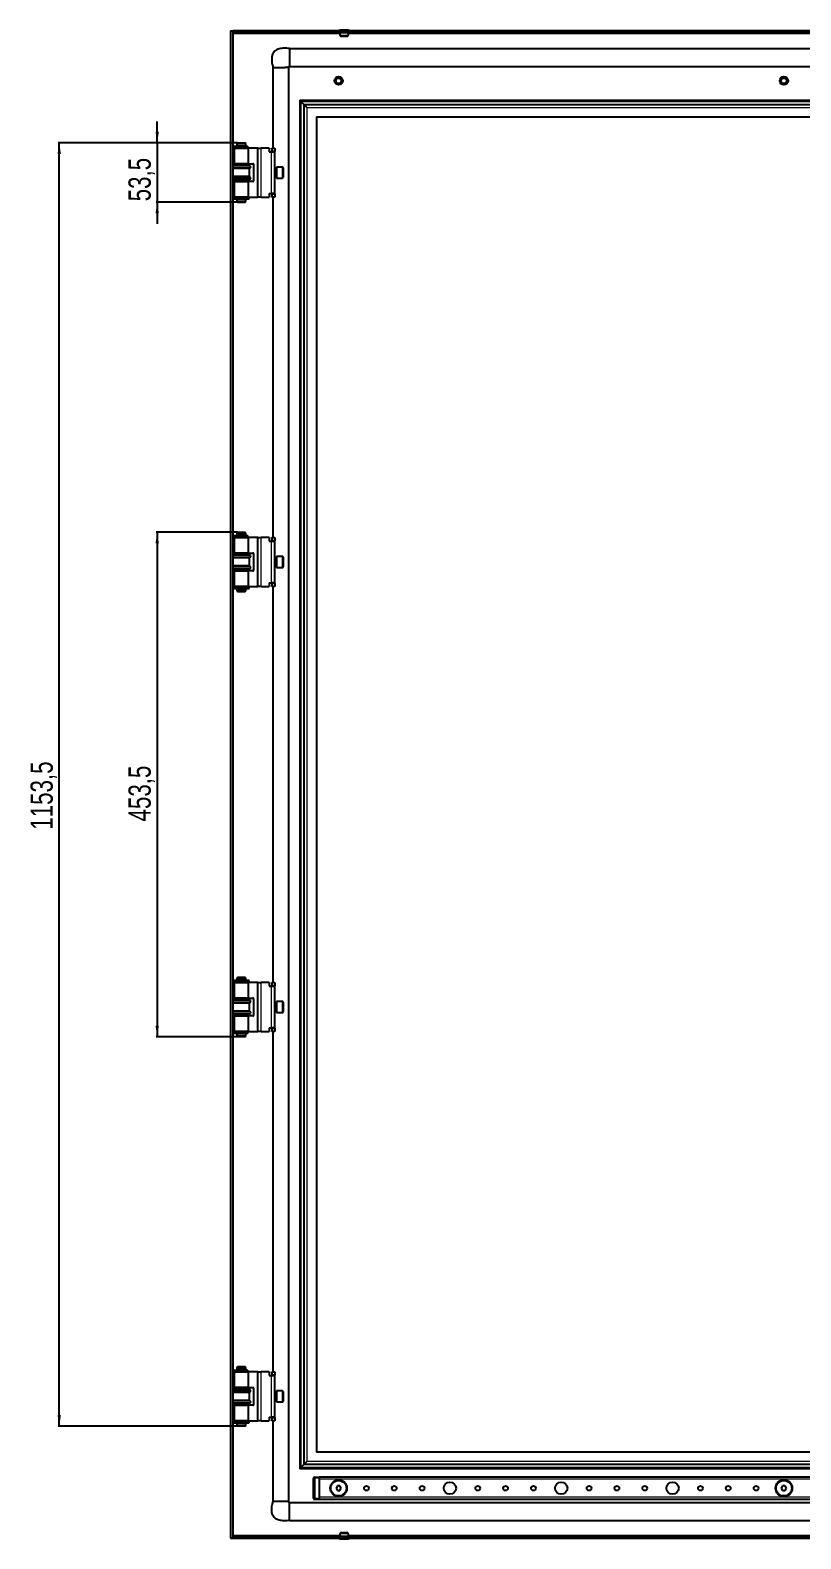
# Model space of a CAD drawing. Header units: millimetres. Extents: x -945 to 2005, y -832 to 978.
# Drawn here: x 637 to 1329, y -554 to 802 of the extents above; entities that cross this region are included whole.
import ezdxf

# ---------------------------------------------------------------- set-up
doc = ezdxf.new("R2010")
doc.units = ezdxf.units.MM
doc.layers.add('FORMAT', color=7, linetype='Continuous')
doc.styles.add('SLDTEXTSTYLE0', font='TXT', dxfattribs={"width": 0.75})
doc.dimstyles.new('SLDDIMSTYLE0', dxfattribs={"dimtxt": 20, "dimasz": 10, "dimexe": 0, "dimexo": 0.0625, "dimgap": 5, "dimtad": 2, "dimdec": 1, "dimrnd": 1e-09, "dimzin": 12, "dimdsep": 46, "dimtxsty": 'SLDTEXTSTYLE0', "dimsah": 1, "dimcen": 0.09, "dimadec": 0, "dimazin": 3, "dimtfac": 1, "dimtofl": 0, "dimtmove": 0, "dimatfit": 3, "dimfxl": 0, "dimfrac": 2, "dimtolj": 1, "dimtzin": 12, "dimarcsym": 0})
doc.dimstyles.new('SLDDIMSTYLE1', dxfattribs={"dimtxt": 20, "dimasz": 10, "dimexe": 0, "dimexo": 0.0625, "dimgap": 5, "dimtad": 2, "dimdec": 1, "dimrnd": 1e-09, "dimzin": 12, "dimdsep": 46, "dimtxsty": 'SLDTEXTSTYLE0', "dimsah": 1, "dimcen": 0.09, "dimadec": 0, "dimazin": 3, "dimtfac": 1, "dimtmove": 0, "dimatfit": 0, "dimfxl": 0, "dimfrac": 2, "dimtolj": 1, "dimtzin": 12, "dimarcsym": 0})

# ---------------------------------------------------------------- blocks, each defined once
blk = doc.blocks.new('_D_6')
at = {"layer": 'FORMAT'}
for p, q in [((823, 700.8), (661.9, 700.8)), ((662.9, -452.7), (662.9, 700.8)), ((823, -452.7), (661.9, -452.7))]:
    blk.add_line(p, q, dxfattribs=at)
for points in [[(662.9, 700.8), (661.4, 690.8), (664.4, 690.8)], [(662.9, -452.7), (664.4, -442.7), (661.4, -442.7)]]:
    blk.add_solid(points, dxfattribs=at)
at = {"layer": 'FORMAT', "insert": (637.1, 83.4), "char_height": 20, "attachment_point": 1, "rotation": 90, "style": 'SLDTEXTSTYLE0'}
blk.add_mtext('1153,5', dxfattribs=at)
blk = doc.blocks.new('_D_7')
at = {"layer": 'FORMAT'}
for p, q in [((750.9, 700.8), (750.9, 720)), ((823, 700.8), (749.9, 700.8)), ((750.9, 700.8), (750.9, 647.3)), ((823, 647.3), (749.9, 647.3)), ((750.9, 647.3), (750.9, 628.1))]:
    blk.add_line(p, q, dxfattribs=at)
for points in [[(750.9, 700.8), (752.4, 710.8), (749.4, 710.8)], [(750.9, 647.3), (749.4, 637.3), (752.4, 637.3)]]:
    blk.add_solid(points, dxfattribs=at)
at = {"layer": 'FORMAT', "insert": (725.1, 648.2), "char_height": 20, "attachment_point": 1, "rotation": 90, "style": 'SLDTEXTSTYLE0'}
blk.add_mtext('53,5', dxfattribs=at)
blk = doc.blocks.new('_D_10')
at = {"layer": 'FORMAT'}
for p, q in [((823, 350.8), (749.9, 350.8)), ((750.9, 350.8), (750.9, -102.7)), ((823, -102.7), (749.9, -102.7))]:
    blk.add_line(p, q, dxfattribs=at)
for points in [[(750.9, 350.8), (749.4, 340.8), (752.4, 340.8)], [(750.9, -102.7), (752.4, -92.7), (749.4, -92.7)]]:
    blk.add_solid(points, dxfattribs=at)
at = {"layer": 'FORMAT', "insert": (725.1, 90.8), "char_height": 20, "attachment_point": 1, "rotation": 90, "style": 'SLDTEXTSTYLE0'}
blk.add_mtext('453,5', dxfattribs=at)

msp = doc.modelspace()

# ---------------------------------------------------------------- linework, layer by layer
at = {"color": 7, "linetype": 'Continuous', "lineweight": 25}
for p, q in [((816.9, 801.53), (816.9, -553.47)), ((816.9, 801.53), (818.9, 801.53)), ((818.9, 801.53), (818.9, -553.47)), ((819.2, 799.53), (819.2, 801.53)), ((1808.6, 801.53), (819.2, 801.53)), ((1808.6, 799.53), (819.2, 799.53)), ((819.5, 798.93), (819.29, 799.53)), ((918.9, 796.92), (915.31, 796.92)), ((915.79, 796.53), (922, 796.53)), ((922.48, 796.92), (918.9, 796.92)), ((869.9, 785.53), (869.9, 769.7)), ((869.9, 785.53), (1757.9, 785.53)), ((854.9, 768.53), (855.87, 768.53)), ((854.9, 768.53), (854.9, 696.03)), ((855.87, 768.53), (858.33, 768.53)), ((858.33, 768.53), (861.9, 768.53)), ((861.9, 768.53), (865.46, 768.53)), ((868.9, 768.53), (868.9, -520.47)), ((869.9, 769.53), (1757.9, 769.53)), ((878.9, 739.03), (879.9, 738.03)), ((878.9, 739.03), (1748.9, 739.03)), ((878.9, 739.03), (878.9, -490.97)), ((880, 737.93), (882.3, 735.62)), ((882.3, 735.62), (883, 734.93)), ((883, 734.93), (885.3, 732.62)), ((893.9, 724.03), (1733.9, 724.03)), ((893.9, 724.03), (893.9, -475.97)), ((819.25, 697.73), (819.25, 696.83)), ((819.25, 697.73), (832.13, 697.73)), ((819.25, 696.83), (832.13, 696.83)), ((819.95, 696.03), (819.95, 682.03)), ((819.95, 696.03), (832.85, 696.03)), ((822.97, 700.78), (822.4, 699.78)), ((822.4, 699.78), (822.4, 697.78)), ((830.4, 699.78), (822.4, 699.78)), ((827.15, 697.78), (822.4, 697.78)), ((822.4, 696.78), (822.4, 696.03)), ((827.15, 696.78), (822.4, 696.78)), ((822.9, 697.78), (822.9, 697.73)), ((822.9, 696.83), (822.9, 696.78)), ((822.97, 700.78), (829.82, 700.78)), ((830.4, 697.78), (827.15, 697.78)), ((830.4, 696.78), (827.15, 696.78)), ((830.4, 699.78), (829.82, 700.78)), ((829.9, 697.73), (829.9, 697.78)), ((829.9, 696.78), (829.9, 696.83)), ((830.4, 697.78), (830.4, 699.78)), ((830.4, 696.03), (830.4, 696.78)), ((832.13, 697.73), (832.22, 697.73)), ((832.13, 696.83), (832.22, 696.83)), ((832.22, 696.83), (832.22, 697.73)), ((832.22, 697.73), (832.43, 697.73)), ((832.22, 696.83), (832.43, 696.83)), ((832.43, 696.83), (832.43, 697.73)), ((832.85, 682.03), (832.85, 696.03)), ((840.95, 696.03), (832.85, 696.03)), ((841.45, 696.03), (840.95, 696.03)), ((841.45, 696.03), (844.45, 696.03)), ((841.45, 652.03), (841.45, 696.03)), ((851.45, 696.03), (844.45, 696.03)), ((851.45, 696.03), (851.45, 692.73)), ((851.45, 692.73), (853.45, 692.73)), ((853.45, 692.73), (856.45, 692.73)), ((853.95, 696.03), (856.45, 696.03)), ((853.95, 695.53), (853.95, 696.03)), ((853.95, 695.53), (853.95, 693.53)), ((853.95, 693.03), (853.95, 693.53)), ((856.45, 693.03), (853.95, 693.03)), ((853.95, 693.03), (853.95, 692.73)), ((856.45, 696.03), (856.45, 695.53)), ((856.45, 695.53), (856.45, 693.53)), ((856.45, 693.53), (856.45, 693.03)), ((856.45, 692.73), (856.45, 693.03)), ((856.45, 655.33), (856.45, 692.73)), ((818.9, 681.03), (833.9, 681.03)), ((833.9, 680.43), (818.9, 680.43)), ((832.85, 682.03), (819.95, 682.03)), ((822.4, 682.03), (822.4, 681.03)), ((830.4, 681.03), (830.4, 682.03)), ((832.85, 682.03), (836.95, 682.03)), ((833.9, 680.43), (833.9, 681.03)), ((834.6, 679.75), (833.9, 680.43)), ((833.9, 677.63), (834.6, 678.32)), ((837.45, 681.53), (837.45, 666.53)), ((863.35, 679.03), (857.95, 679.03)), ((857.95, 679.03), (857.95, 669.03)), ((863.95, 678.43), (863.95, 669.63)), ((833.9, 677.63), (818.9, 677.63)), ((833.9, 670.43), (818.9, 670.43)), ((833.9, 667.63), (818.9, 667.63)), ((818.9, 667.03), (833.9, 667.03)), ((819.95, 666.03), (819.95, 652.03)), ((819.95, 666.03), (832.85, 666.03)), ((822.4, 667.03), (822.4, 666.03)), ((830.4, 666.03), (830.4, 667.03)), ((832.85, 652.03), (832.85, 666.03)), ((836.95, 666.03), (832.85, 666.03)), ((833.9, 670.43), (833.9, 677.63)), ((834.6, 669.75), (833.9, 670.43)), ((833.9, 667.63), (834.6, 668.32)), ((833.9, 667.03), (833.9, 667.63)), ((857.7, 677.03), (856.45, 677.03)), ((856.45, 671.03), (857.7, 671.03)), ((857.95, 669.03), (863.35, 669.03)), ((819.25, 651.23), (819.25, 650.33)), ((819.25, 651.23), (833.55, 651.23)), ((832.85, 652.03), (819.95, 652.03)), ((822.4, 652.03), (822.4, 651.28)), ((827.15, 651.28), (822.4, 651.28)), ((822.9, 651.28), (822.9, 651.23)), ((830.4, 651.28), (827.15, 651.28)), ((829.9, 651.23), (829.9, 651.28)), ((830.4, 651.28), (830.4, 652.03)), ((832.85, 652.03), (840.95, 652.03)), ((833.55, 650.33), (833.55, 651.23)), ((840.95, 652.03), (841.45, 652.03)), ((844.45, 652.03), (841.45, 652.03)), ((844.45, 652.03), (851.45, 652.03)), ((851.45, 655.33), (853.45, 655.33)), ((851.45, 655.33), (851.45, 652.03)), ((856.45, 655.33), (853.45, 655.33)), ((853.95, 655.33), (853.95, 655.03)), ((853.95, 655.03), (856.45, 655.03)), ((853.95, 654.53), (853.95, 655.03)), ((853.95, 654.53), (853.95, 652.53)), ((853.95, 652.03), (853.95, 652.53)), ((856.45, 652.03), (853.95, 652.03)), ((854.9, 652.03), (854.9, 346.03)), ((856.45, 655.03), (856.45, 655.33)), ((856.45, 655.03), (856.45, 654.53)), ((856.45, 654.53), (856.45, 652.53)), ((856.45, 652.53), (856.45, 652.03)), ((819.25, 650.33), (833.55, 650.33)), ((822.4, 650.28), (822.4, 648.28)), ((827.15, 650.28), (822.4, 650.28)), ((822.4, 648.28), (822.97, 647.28)), ((822.4, 648.28), (827.15, 648.28)), ((822.9, 650.33), (822.9, 650.28)), ((827.04, 647.28), (822.97, 647.28)), ((829.82, 647.28), (827.04, 647.28)), ((830.4, 650.28), (827.15, 650.28)), ((827.15, 648.28), (830.4, 648.28)), ((829.82, 647.28), (830.4, 648.28)), ((829.9, 650.28), (829.9, 650.33)), ((830.4, 648.28), (830.4, 650.28)), ((819.25, 347.73), (819.25, 346.83)), ((819.25, 347.73), (832.13, 347.73)), ((819.25, 346.83), (832.13, 346.83)), ((819.95, 346.03), (819.95, 332.03)), ((819.95, 346.03), (832.85, 346.03)), ((822.97, 350.78), (822.4, 349.78)), ((822.4, 349.78), (822.4, 347.78)), ((830.4, 349.78), (822.4, 349.78)), ((827.15, 347.78), (822.4, 347.78)), ((822.4, 346.78), (822.4, 346.03)), ((827.15, 346.78), (822.4, 346.78)), ((822.9, 347.78), (822.9, 347.73)), ((822.9, 346.83), (822.9, 346.78)), ((822.97, 350.78), (829.82, 350.78)), ((830.4, 347.78), (827.15, 347.78)), ((830.4, 346.78), (827.15, 346.78)), ((830.4, 349.78), (829.82, 350.78)), ((829.9, 347.73), (829.9, 347.78)), ((829.9, 346.78), (829.9, 346.83)), ((830.4, 347.78), (830.4, 349.78)), ((830.4, 346.03), (830.4, 346.78)), ((832.13, 347.73), (832.22, 347.73)), ((832.13, 346.83), (832.22, 346.83)), ((832.22, 346.83), (832.22, 347.73)), ((832.22, 347.73), (832.43, 347.73)), ((832.22, 346.83), (832.43, 346.83)), ((832.43, 346.83), (832.43, 347.73)), ((832.85, 332.03), (832.85, 346.03)), ((840.95, 346.03), (832.85, 346.03)), ((841.45, 346.03), (840.95, 346.03)), ((841.45, 346.03), (844.45, 346.03)), ((841.45, 302.03), (841.45, 346.03)), ((851.45, 346.03), (844.45, 346.03)), ((851.45, 346.03), (851.45, 342.73)), ((851.45, 342.73), (853.45, 342.73)), ((853.45, 342.73), (856.45, 342.73)), ((853.95, 346.03), (856.45, 346.03)), ((853.95, 345.53), (853.95, 346.03)), ((853.95, 345.53), (853.95, 343.53)), ((853.95, 343.03), (853.95, 343.53)), ((856.45, 343.03), (853.95, 343.03)), ((853.95, 343.03), (853.95, 342.73)), ((856.45, 346.03), (856.45, 345.53)), ((856.45, 345.53), (856.45, 343.53)), ((856.45, 343.53), (856.45, 343.03)), ((856.45, 342.73), (856.45, 343.03)), ((856.45, 305.33), (856.45, 342.73)), ((818.9, 331.03), (833.9, 331.03)), ((833.9, 330.43), (818.9, 330.43)), ((833.9, 327.63), (818.9, 327.63)), ((832.85, 332.03), (819.95, 332.03)), ((822.4, 332.03), (822.4, 331.03)), ((830.4, 331.03), (830.4, 332.03)), ((832.85, 332.03), (836.95, 332.03)), ((833.9, 330.43), (833.9, 331.03)), ((834.6, 329.75), (833.9, 330.43)), ((833.9, 327.63), (834.6, 328.32)), ((833.9, 320.43), (833.9, 327.63)), ((837.45, 331.53), (837.45, 316.53)), ((857.7, 327.03), (856.45, 327.03)), ((863.35, 329.03), (857.95, 329.03)), ((857.95, 329.03), (857.95, 319.03)), ((863.95, 328.43), (863.95, 319.63)), ((833.9, 320.43), (818.9, 320.43)), ((833.9, 317.63), (818.9, 317.63)), ((818.9, 317.03), (833.9, 317.03)), ((819.95, 316.03), (819.95, 302.03)), ((819.95, 316.03), (832.85, 316.03)), ((822.4, 317.03), (822.4, 316.03)), ((830.4, 316.03), (830.4, 317.03)), ((832.85, 302.03), (832.85, 316.03)), ((836.95, 316.03), (832.85, 316.03)), ((834.6, 319.75), (833.9, 320.43)), ((833.9, 317.63), (834.6, 318.32)), ((833.9, 317.03), (833.9, 317.63)), ((856.45, 321.03), (857.7, 321.03)), ((857.95, 319.03), (863.35, 319.03)), ((819.25, 301.23), (819.25, 300.33)), ((819.25, 301.23), (833.55, 301.23)), ((819.25, 300.33), (833.55, 300.33)), ((832.85, 302.03), (819.95, 302.03)), ((822.4, 302.03), (822.4, 301.28)), ((827.15, 301.28), (822.4, 301.28)), ((822.4, 300.28), (822.4, 298.28)), ((827.15, 300.28), (822.4, 300.28)), ((822.9, 301.28), (822.9, 301.23)), ((822.9, 300.33), (822.9, 300.28)), ((830.4, 301.28), (827.15, 301.28)), ((830.4, 300.28), (827.15, 300.28)), ((829.9, 301.23), (829.9, 301.28)), ((829.9, 300.28), (829.9, 300.33)), ((830.4, 301.28), (830.4, 302.03)), ((830.4, 298.28), (830.4, 300.28)), ((832.85, 302.03), (840.95, 302.03)), ((833.55, 300.33), (833.55, 301.23)), ((840.95, 302.03), (841.45, 302.03)), ((844.45, 302.03), (841.45, 302.03)), ((844.45, 302.03), (851.45, 302.03)), ((851.45, 305.33), (853.45, 305.33)), ((851.45, 305.33), (851.45, 302.03)), ((856.45, 305.33), (853.45, 305.33)), ((853.95, 305.33), (853.95, 305.03)), ((853.95, 305.03), (856.45, 305.03)), ((853.95, 304.53), (853.95, 305.03)), ((853.95, 304.53), (853.95, 302.53)), ((853.95, 302.03), (853.95, 302.53)), ((856.45, 302.03), (853.95, 302.03)), ((854.9, 302.03), (854.9, -53.97)), ((856.45, 305.03), (856.45, 305.33)), ((856.45, 305.03), (856.45, 304.53)), ((856.45, 304.53), (856.45, 302.53)), ((856.45, 302.53), (856.45, 302.03)), ((822.4, 298.28), (822.97, 297.28)), ((822.4, 298.28), (827.15, 298.28)), ((827.04, 297.28), (822.97, 297.28)), ((829.82, 297.28), (827.04, 297.28)), ((827.15, 298.28), (830.4, 298.28)), ((829.82, 297.28), (830.4, 298.28)), ((819.25, -52.27), (819.25, -53.17)), ((833.55, -52.27), (819.25, -52.27)), ((833.55, -53.17), (819.25, -53.17)), ((819.95, -53.97), (819.95, -67.97)), ((819.95, -53.97), (832.85, -53.97)), ((822.97, -49.22), (822.4, -50.22)), ((822.4, -50.22), (822.4, -52.22)), ((830.4, -50.22), (822.4, -50.22)), ((822.4, -52.22), (830.4, -52.22)), ((822.4, -53.22), (822.4, -53.97)), ((822.4, -53.22), (830.4, -53.22)), ((822.9, -52.22), (822.9, -52.27)), ((822.9, -53.17), (822.9, -53.22)), ((822.97, -49.22), (829.82, -49.22)), ((830.4, -50.22), (829.82, -49.22)), ((829.9, -52.27), (829.9, -52.22)), ((829.9, -53.22), (829.9, -53.17)), ((830.4, -52.22), (830.4, -50.22)), ((830.4, -53.97), (830.4, -53.22)), ((832.85, -67.97), (832.85, -53.97)), ((840.95, -53.97), (832.85, -53.97)), ((833.55, -53.17), (833.55, -52.27)), ((841.45, -53.97), (840.95, -53.97)), ((841.45, -53.97), (844.45, -53.97)), ((841.45, -97.97), (841.45, -53.97)), ((851.45, -53.97), (844.45, -53.97)), ((851.45, -53.97), (851.45, -57.27)), ((853.95, -53.97), (856.45, -53.97)), ((853.95, -54.47), (853.95, -53.97)), ((856.45, -53.97), (856.45, -54.47)), ((851.45, -57.27), (853.45, -57.27)), ((853.45, -57.27), (856.45, -57.27)), ((853.95, -54.47), (853.95, -56.47)), ((853.95, -56.97), (853.95, -56.47)), ((856.45, -56.97), (853.95, -56.97)), ((853.95, -56.97), (853.95, -57.27)), ((856.45, -54.47), (856.45, -56.47)), ((856.45, -56.47), (856.45, -56.97)), ((856.45, -57.27), (856.45, -56.97)), ((856.45, -94.67), (856.45, -57.27)), ((818.9, -68.97), (833.9, -68.97)), ((833.9, -69.57), (818.9, -69.57)), ((833.9, -72.37), (818.9, -72.37)), ((833.9, -79.57), (818.9, -79.57)), ((832.85, -67.97), (819.95, -67.97)), ((822.4, -67.97), (822.4, -68.97)), ((830.4, -68.97), (830.4, -67.97)), ((832.85, -67.97), (836.95, -67.97)), ((833.9, -69.57), (833.9, -68.97)), ((834.6, -70.25), (833.9, -69.57)), ((833.9, -72.37), (834.6, -71.68)), ((833.9, -79.57), (833.9, -72.37)), ((834.6, -80.25), (833.9, -79.57)), ((837.45, -68.47), (837.45, -83.47)), ((857.7, -72.97), (856.45, -72.97)), ((856.45, -78.97), (857.7, -78.97)), ((863.35, -70.97), (857.95, -70.97)), ((857.95, -70.97), (857.95, -80.29)), ((857.95, -80.29), (857.95, -80.97)), ((857.95, -80.97), (863.35, -80.97)), ((863.95, -71.57), (863.95, -79.77)), ((863.95, -79.77), (863.95, -80.37)), ((833.9, -82.37), (818.9, -82.37)), ((818.9, -82.97), (833.9, -82.97)), ((819.95, -83.97), (819.95, -97.97)), ((819.95, -83.97), (832.85, -83.97)), ((822.4, -82.97), (822.4, -83.97)), ((830.4, -83.97), (830.4, -82.97)), ((832.85, -97.97), (832.85, -83.97)), ((836.95, -83.97), (832.85, -83.97)), ((833.9, -82.37), (834.6, -81.68)), ((833.9, -82.97), (833.9, -82.37)), ((851.45, -94.67), (853.45, -94.67)), ((851.45, -94.67), (851.45, -97.97)), ((856.45, -94.67), (853.45, -94.67)), ((853.95, -94.67), (853.95, -94.97)), ((856.45, -94.97), (856.45, -94.67)), ((819.25, -98.77), (819.25, -99.67)), ((832.13, -98.77), (819.25, -98.77)), ((832.13, -99.67), (819.25, -99.67)), ((832.85, -97.97), (819.95, -97.97)), ((822.4, -97.97), (822.4, -98.72)), ((822.4, -98.72), (830.4, -98.72)), ((822.4, -99.72), (822.4, -101.72)), ((822.4, -99.72), (830.4, -99.72)), ((822.4, -101.72), (822.97, -102.72)), ((822.4, -101.72), (827.15, -101.72)), ((822.9, -98.72), (822.9, -98.77)), ((822.9, -99.67), (822.9, -99.72)), ((827.04, -102.72), (822.97, -102.72)), ((829.82, -102.72), (827.04, -102.72)), ((827.15, -101.72), (830.4, -101.72)), ((829.82, -102.72), (830.4, -101.72)), ((829.9, -98.77), (829.9, -98.72)), ((829.9, -99.72), (829.9, -99.67)), ((830.4, -98.72), (830.4, -97.97)), ((830.4, -101.72), (830.4, -99.72)), ((832.22, -98.77), (832.13, -98.77)), ((832.22, -99.67), (832.13, -99.67)), ((832.22, -99.67), (832.22, -98.77)), ((832.43, -98.77), (832.22, -98.77)), ((832.43, -99.67), (832.22, -99.67)), ((832.43, -99.67), (832.43, -98.77)), ((832.85, -97.97), (840.95, -97.97)), ((840.95, -97.97), (841.45, -97.97)), ((844.45, -97.97), (841.45, -97.97)), ((844.45, -97.97), (851.45, -97.97)), ((853.95, -94.97), (856.45, -94.97)), ((853.95, -95.47), (853.95, -94.97)), ((853.95, -95.47), (853.95, -97.47)), ((853.95, -97.97), (853.95, -97.47)), ((856.45, -97.97), (853.95, -97.97)), ((854.9, -97.97), (854.9, -403.97)), ((856.45, -94.97), (856.45, -95.47)), ((856.45, -95.47), (856.45, -97.47)), ((856.45, -97.47), (856.45, -97.97)), ((819.25, -402.27), (819.25, -403.17)), ((819.25, -402.27), (832.13, -402.27)), ((819.25, -403.17), (832.13, -403.17)), ((819.95, -403.97), (819.95, -417.97)), ((819.95, -403.97), (832.85, -403.97)), ((822.97, -399.22), (822.4, -400.22)), ((822.4, -400.22), (822.4, -402.22)), ((830.4, -400.22), (822.4, -400.22)), ((827.15, -402.22), (822.4, -402.22)), ((822.4, -403.22), (822.4, -403.97)), ((827.15, -403.22), (822.4, -403.22)), ((822.9, -402.22), (822.9, -402.27)), ((822.9, -403.17), (822.9, -403.22)), ((822.97, -399.22), (829.82, -399.22)), ((830.4, -402.22), (827.15, -402.22)), ((830.4, -403.22), (827.15, -403.22)), ((830.4, -400.22), (829.82, -399.22)), ((829.9, -402.27), (829.9, -402.22)), ((829.9, -403.22), (829.9, -403.17)), ((830.4, -402.22), (830.4, -400.22)), ((830.4, -403.97), (830.4, -403.22)), ((832.13, -402.27), (832.22, -402.27)), ((832.13, -403.17), (832.22, -403.17)), ((832.22, -403.17), (832.22, -402.27)), ((832.22, -402.27), (832.43, -402.27)), ((832.22, -403.17), (832.43, -403.17)), ((832.43, -403.17), (832.43, -402.27)), ((832.85, -417.97), (832.85, -403.97)), ((840.95, -403.97), (832.85, -403.97)), ((841.45, -403.97), (840.95, -403.97)), ((841.45, -403.97), (844.45, -403.97)), ((841.45, -447.97), (841.45, -403.97)), ((851.45, -403.97), (844.45, -403.97)), ((851.45, -403.97), (851.45, -407.27)), ((853.95, -403.97), (856.45, -403.97)), ((853.95, -404.47), (853.95, -403.97)), ((853.95, -404.47), (853.95, -406.47)), ((853.95, -406.97), (853.95, -406.47)), ((856.45, -403.97), (856.45, -404.47)), ((856.45, -404.47), (856.45, -406.47)), ((856.45, -406.47), (856.45, -406.97)), ((818.9, -418.97), (833.9, -418.97)), ((833.9, -419.57), (818.9, -419.57)), ((832.85, -417.97), (819.95, -417.97)), ((822.4, -417.97), (822.4, -418.97)), ((830.4, -418.97), (830.4, -417.97)), ((832.85, -417.97), (836.95, -417.97)), ((833.9, -419.57), (833.9, -418.97)), ((834.6, -420.25), (833.9, -419.57)), ((837.45, -418.47), (837.45, -433.47)), ((851.45, -407.27), (853.45, -407.27)), ((853.45, -407.27), (856.45, -407.27)), ((856.45, -406.97), (853.95, -406.97)), ((853.95, -406.97), (853.95, -407.27)), ((856.45, -407.27), (856.45, -406.97)), ((856.45, -444.67), (856.45, -407.27)), ((833.9, -422.37), (818.9, -422.37)), ((833.9, -429.57), (818.9, -429.57)), ((833.9, -432.37), (818.9, -432.37)), ((818.9, -432.97), (833.9, -432.97)), ((822.4, -432.97), (822.4, -433.97)), ((830.4, -433.97), (830.4, -432.97)), ((833.9, -422.37), (834.6, -421.68)), ((833.9, -429.57), (833.9, -422.37)), ((834.6, -430.25), (833.9, -429.57)), ((833.9, -432.37), (834.6, -431.68)), ((833.9, -432.97), (833.9, -432.37)), ((857.7, -422.97), (856.45, -422.97)), ((856.45, -428.97), (857.7, -428.97)), ((863.35, -420.97), (857.95, -420.97)), ((857.95, -420.97), (857.95, -430.97)), ((857.95, -430.97), (863.35, -430.97)), ((863.95, -421.57), (863.95, -430.37)), ((819.95, -433.97), (819.95, -447.97)), ((819.95, -433.97), (832.85, -433.97)), ((832.85, -447.97), (832.85, -433.97)), ((836.95, -433.97), (832.85, -433.97)), ((851.45, -444.67), (853.45, -444.67)), ((851.45, -444.67), (851.45, -447.97)), ((856.45, -444.67), (853.45, -444.67)), ((853.95, -444.67), (853.95, -444.97)), ((853.95, -444.97), (856.45, -444.97)), ((853.95, -445.47), (853.95, -444.97)), ((853.95, -445.47), (853.95, -447.47)), ((853.95, -447.97), (853.95, -447.47)), ((856.45, -444.97), (856.45, -444.67)), ((856.45, -444.97), (856.45, -445.47)), ((856.45, -445.47), (856.45, -447.47)), ((856.45, -447.47), (856.45, -447.97)), ((819.25, -448.77), (819.25, -449.67)), ((819.25, -448.77), (833.55, -448.77)), ((819.25, -449.67), (833.55, -449.67)), ((832.85, -447.97), (819.95, -447.97)), ((822.4, -447.97), (822.4, -448.72)), ((827.15, -448.72), (822.4, -448.72)), ((822.4, -449.72), (822.4, -451.72)), ((827.15, -449.72), (822.4, -449.72)), ((822.4, -451.72), (822.97, -452.72)), ((822.4, -451.72), (827.15, -451.72)), ((822.9, -448.72), (822.9, -448.77)), ((822.9, -449.67), (822.9, -449.72)), ((827.04, -452.72), (822.97, -452.72)), ((829.82, -452.72), (827.04, -452.72)), ((830.4, -448.72), (827.15, -448.72)), ((830.4, -449.72), (827.15, -449.72)), ((827.15, -451.72), (830.4, -451.72)), ((829.82, -452.72), (830.4, -451.72)), ((829.9, -448.77), (829.9, -448.72)), ((829.9, -449.72), (829.9, -449.67)), ((830.4, -448.72), (830.4, -447.97)), ((830.4, -451.72), (830.4, -449.72)), ((832.85, -447.97), (840.95, -447.97)), ((833.55, -449.67), (833.55, -448.77)), ((840.95, -447.97), (841.45, -447.97)), ((844.45, -447.97), (841.45, -447.97)), ((844.45, -447.97), (851.45, -447.97)), ((856.45, -447.97), (853.95, -447.97)), ((854.9, -447.97), (854.9, -520.47)), ((882.3, -487.56), (880, -489.87)), ((883, -486.87), (882.3, -487.56)), ((885.3, -484.56), (883, -486.87)), ((1733.9, -475.97), (893.9, -475.97)), ((879.9, -489.97), (878.9, -490.97)), ((1682.65, -490.97), (878.9, -490.97)), ((891.4, -517.47), (891.4, -499.47)), ((892.4, -498.47), (896.4, -498.47)), ((1676.4, -498.47), (896.4, -498.47)), ((896.4, -498.47), (896.4, -499.47)), ((896.4, -499.47), (896.4, -517.47)), ((896.4, -500.47), (896.4, -516.47)), ((912.74, -506.47), (911.59, -508.47)), ((911.59, -508.47), (912.74, -510.47)), ((915.05, -506.47), (912.74, -506.47)), ((912.74, -510.47), (915.05, -510.47)), ((916.2, -508.47), (915.05, -506.47)), ((915.05, -510.47), (916.2, -508.47)), ((1312.74, -506.47), (1311.59, -508.47)), ((1311.59, -508.47), (1312.74, -510.47)), ((1315.05, -506.47), (1312.74, -506.47)), ((1312.74, -510.47), (1315.05, -510.47)), ((1316.2, -508.47), (1315.05, -506.47)), ((1315.05, -510.47), (1316.2, -508.47)), ((1676.4, -521.47), (869.9, -521.47)), ((896.4, -518.47), (892.4, -518.47)), ((896.4, -517.47), (896.4, -518.47)), ((1676.4, -518.47), (896.4, -518.47)), ((869.9, -537.47), (1757.9, -537.47)), ((816.9, -553.47), (818.9, -553.47)), ((819.2, -551.47), (819.2, -553.47)), ((819.2, -551.47), (1808.6, -551.47)), ((819.2, -553.47), (1808.6, -553.47)), ((819.3, -551.47), (819.5, -550.87)), ((915.31, -548.85), (922.48, -548.85)), ((922, -548.47), (915.79, -548.47))]:
    msp.add_line(p, q, dxfattribs=at)
at = {"color": 8, "linetype": 'Continuous', "lineweight": 18}
for p, q in [((918.9, 801.66), (914.03, 801.66)), ((918.9, 801.78), (914.15, 801.78)), ((923.64, 801.78), (918.9, 801.78)), ((923.76, 801.66), (918.9, 801.66)), ((819.5, 697.73), (819.5, 798.93)), ((819.5, 798.93), (914.85, 798.93)), ((922.94, 798.93), (1704.85, 798.93)), ((879.9, 738.03), (1747.9, 738.03)), ((879.9, 738.03), (879.9, -489.97)), ((880, 737.93), (1747.8, 737.93)), ((880, 737.93), (880, -489.87)), ((882.3, 735.62), (882.3, -487.56)), ((882.3, 735.62), (1745.49, 735.62)), ((883, 734.93), (1744.8, 734.93)), ((883, 734.93), (883, -486.87)), ((885.3, 732.62), (1742.49, 732.62)), ((885.3, 732.62), (885.3, -484.56)), ((819.5, 681.03), (819.5, 696.83)), ((832.13, 697.73), (832.13, 696.83)), ((840.95, 696.03), (840.95, 652.03)), ((844.45, 652.03), (844.45, 696.03)), ((853.45, 655.33), (853.45, 692.73)), ((856.45, 695.53), (853.95, 695.53)), ((853.95, 693.53), (856.45, 693.53)), ((834.6, 679.75), (818.9, 679.75)), ((834.6, 678.32), (818.9, 678.32)), ((863.35, 669.03), (863.35, 679.03)), ((834.6, 669.75), (818.9, 669.75)), ((834.6, 668.32), (818.9, 668.32)), ((819.5, 651.23), (819.5, 667.03)), ((857.7, 676.62), (857.7, 677.03)), ((857.7, 671.03), (857.7, 676.62)), ((856.45, 654.53), (853.95, 654.53)), ((853.95, 652.53), (856.45, 652.53)), ((819.5, 347.73), (819.5, 650.33)), ((819.5, 331.03), (819.5, 346.83)), ((832.13, 347.73), (832.13, 346.83)), ((840.95, 346.03), (840.95, 302.03)), ((844.45, 302.03), (844.45, 346.03)), ((853.45, 305.33), (853.45, 342.73)), ((856.45, 345.53), (853.95, 345.53)), ((853.95, 343.53), (856.45, 343.53)), ((834.6, 329.75), (818.9, 329.75)), ((834.6, 328.32), (818.9, 328.32)), ((857.7, 326.62), (857.7, 327.03)), ((857.7, 321.03), (857.7, 326.62)), ((863.35, 319.03), (863.35, 329.03)), ((834.6, 319.75), (818.9, 319.75)), ((834.6, 318.32), (818.9, 318.32)), ((819.5, 301.23), (819.5, 317.03)), ((819.5, -52.27), (819.5, 300.33)), ((856.45, 304.53), (853.95, 304.53)), ((853.95, 302.53), (856.45, 302.53)), ((819.5, -68.97), (819.5, -53.17)), ((840.95, -53.97), (840.95, -97.97)), ((844.45, -97.97), (844.45, -53.97)), ((853.45, -94.67), (853.45, -57.27)), ((856.45, -54.47), (853.95, -54.47)), ((853.95, -56.47), (856.45, -56.47)), ((834.6, -70.25), (818.9, -70.25)), ((834.6, -71.68), (818.9, -71.68)), ((834.6, -80.25), (818.9, -80.25)), ((857.7, -78.97), (857.7, -72.97)), ((863.35, -80.29), (863.35, -70.97)), ((863.35, -80.97), (863.35, -80.29)), ((834.6, -81.68), (818.9, -81.68)), ((819.5, -98.77), (819.5, -82.97)), ((819.5, -402.27), (819.5, -99.67)), ((832.13, -99.67), (832.13, -98.77)), ((856.45, -95.47), (853.95, -95.47)), ((853.95, -97.47), (856.45, -97.47)), ((819.5, -418.97), (819.5, -403.17)), ((832.13, -402.27), (832.13, -403.17)), ((840.95, -403.97), (840.95, -447.97)), ((844.45, -447.97), (844.45, -403.97)), ((856.45, -404.47), (853.95, -404.47)), ((853.95, -406.47), (856.45, -406.47)), ((834.6, -420.25), (818.9, -420.25)), ((853.45, -444.67), (853.45, -407.27)), ((834.6, -421.68), (818.9, -421.68)), ((834.6, -430.25), (818.9, -430.25)), ((834.6, -431.68), (818.9, -431.68)), ((819.5, -448.77), (819.5, -432.97)), ((857.7, -423.38), (857.7, -422.97)), ((857.7, -428.97), (857.7, -423.38)), ((863.35, -430.97), (863.35, -420.97)), ((856.45, -445.47), (853.95, -445.47)), ((853.95, -447.47), (856.45, -447.47)), ((819.5, -550.87), (819.5, -449.67)), ((1682.65, -487.56), (882.3, -487.56)), ((1682.65, -486.87), (883, -486.87)), ((1742.49, -484.56), (885.3, -484.56)), ((1682.65, -489.97), (879.9, -489.97)), ((1682.65, -489.87), (880, -489.87)), ((891.4, -499.47), (892.4, -499.47)), ((892.4, -499.47), (892.4, -498.47)), ((892.4, -499.47), (892.4, -517.47)), ((896.4, -499.47), (892.4, -499.47)), ((1676.4, -500.47), (896.4, -500.47)), ((891.4, -517.47), (892.4, -517.47)), ((892.4, -517.47), (896.4, -517.47)), ((892.4, -518.47), (892.4, -517.47)), ((1676.4, -516.47), (896.4, -516.47)), ((914.85, -550.87), (819.5, -550.87)), ((914.03, -553.59), (923.76, -553.59)), ((914.15, -553.72), (923.64, -553.72)), ((1704.85, -550.87), (922.94, -550.87))]:
    msp.add_line(p, q, dxfattribs=at)
at = {"color": 7, "linetype": 'Continuous', "lineweight": 25}
for centre, radius in [((913.9, 756.53), 3.75), ((913.9, 756.53), 3), ((1313.9, 756.53), 3.75), ((1313.9, 756.53), 3), ((913.9, 756.53), 2.5), ((1313.9, 756.53), 2.5), ((913.9, -508.47), 7.5), ((913.9, -508.47), 7), ((1313.9, -508.47), 7.5), ((1313.9, -508.47), 7), ((938.9, -508.47), 2.1), ((963.9, -508.47), 2.1), ((988.9, -508.47), 2.1), ((1013.9, -508.47), 5.5), ((1038.9, -508.47), 2.1), ((1063.9, -508.47), 2.1), ((1088.9, -508.47), 2.1), ((1113.9, -508.47), 5.5), ((1138.9, -508.47), 2.1), ((1163.9, -508.47), 2.1), ((1188.9, -508.47), 2.1), ((1213.9, -508.47), 5.5), ((1238.9, -508.47), 2.1), ((1263.9, -508.47), 2.1), ((1288.9, -508.47), 2.1)]:
    msp.add_circle(centre, radius, dxfattribs=at)
for centre, radius, start, end in [((914.16, 801.66), 0.126, 96.02558, 180), ((939.8, 801.6), 25.77, 179.86102, 180.13898), ((918.9, 756.78), 45.25, 90.0016, 96.02558), ((918.89, 756.78), 45.25, 83.97442, 89.9984), ((923.63, 801.66), 0.126, 0, 83.97442), ((897.99, 801.6), 25.77, 359.86102, 0.13898), ((921.02, 799.27), 6.18, 177.53422, 202.36543), ((915.79, 797.03), 0.5, 193.38346, 270), ((922, 797.03), 0.5, 270, 346.61654), ((916.77, 799.27), 6.18, 337.63457, 2.46578), ((833.9, 679.03), 1, 314.427, 45.573), ((836.95, 681.53), 0.5, 0, 90), ((863.35, 678.43), 0.6, 0, 90), ((833.9, 669.03), 1, 314.427, 45.573), ((836.95, 666.53), 0.5, 270, 0), ((857.7, 677.28), 0.25, 270, 0), ((857.7, 670.78), 0.25, 0, 90), ((863.35, 669.63), 0.6, 270, 0), ((833.9, 329.03), 1, 314.427, 45.573), ((836.95, 331.53), 0.5, 0, 90), ((857.7, 327.28), 0.25, 270, 0), ((863.35, 328.43), 0.6, 360, 90), ((833.9, 319.03), 1, 314.427, 45.573), ((836.95, 316.53), 0.5, 270, 0), ((857.7, 320.78), 0.25, 0, 90), ((863.35, 319.63), 0.6, 270, 0), ((833.9, -70.97), 1, 314.427, 45.573), ((833.9, -80.97), 1, 314.427, 45.573), ((836.95, -68.47), 0.5, 0, 90), ((857.7, -72.72), 0.25, 270, 360), ((857.7, -79.22), 0.25, 0, 90), ((863.35, -71.57), 0.6, 360, 90), ((863.35, -80.37), 0.6, 270, 0), ((836.95, -83.47), 0.5, 270, 0), ((833.9, -420.97), 1, 314.427, 45.573), ((836.95, -418.47), 0.5, 0, 90), ((833.9, -430.97), 1, 314.427, 45.573), ((836.95, -433.47), 0.5, 270, 0), ((857.7, -422.72), 0.25, 270, 0), ((857.7, -429.22), 0.25, 0, 90), ((863.35, -421.57), 0.6, 0, 90), ((863.35, -430.37), 0.6, 270, 0), ((892.4, -499.47), 1, 90, 180), ((892.4, -517.47), 1, 180, 270), ((939.8, -553.53), 25.77, 179.86102, 180.13898), ((914.16, -553.59), 0.126, 180, 263.97442), ((918.9, -508.72), 45.25, 263.97442, 269.9984), ((921.02, -551.2), 6.18, 157.63457, 182.46578), ((915.79, -548.97), 0.5, 90, 166.61654), ((918.89, -508.72), 45.25, 270.0016, 276.02558), ((922, -548.97), 0.5, 13.38346, 90), ((916.77, -551.2), 6.18, 357.53422, 22.36543), ((923.63, -553.59), 0.126, 276.02558, 0), ((897.99, -553.53), 25.77, 359.86102, 0.13898)]:
    msp.add_arc(centre, radius, start, end, dxfattribs=at)
for points, knots in [([(819.2, 799.83), (819.17, 799.91), (819.06, 800.23), (818.93, 800.8), (818.91, 801.29), (818.9, 801.53)], [0, 0, 0, 0, 0.1417423, 0.5662026, 1, 1, 1, 1]), ([(819.2, 799.53), (819.25, 799.53), (819.3, 799.47), (819.4, 799.25), (819.45, 799.09), (819.5, 798.93)], [0, 0, 0, 0, 0.5, 0.5, 1, 1, 1, 1]), ([(869.9, 785.53), (868.17, 785.7), (865.03, 786), (860.7, 785.49), (857.27, 784.06), (855.06, 781.75), (853.97, 778.98), (853.65, 775.93), (853.95, 772.37), (854.56, 769.88), (854.9, 768.53)], [0, 0, 0, 0, 0.1767131, 0.3209108, 0.4403077, 0.5483696, 0.6373998, 0.7388783, 0.8585434, 1, 1, 1, 1]), ([(868.78, 768.53), (868.75, 768.53), (868.67, 768.53), (868.21, 768.53), (867.92, 768.53)], [0, 0, 0, 0, 0.3567269, 1, 1, 1, 1]), ([(868.86, 768.53), (868.87, 768.67), (868.9, 768.91), (869.03, 769.11), (869.15, 769.2), (869.2, 769.31), (869.22, 769.38), (869.24, 769.43), (869.26, 769.47), (869.27, 769.51), (869.31, 769.55), (869.36, 769.6), (869.48, 769.67), (869.67, 769.7), (869.82, 769.7), (869.9, 769.7)], [0, 0, 0, 0, 0.2334106, 0.4185463, 0.5493508, 0.5950261, 0.6313287, 0.6471113, 0.6619944, 0.6766392, 0.6917419, 0.7255626, 0.7667935, 0.8726273, 1, 1, 1, 1]), ([(868.9, 768.53), (869.04, 768.76), (869.31, 769.16), (869.72, 769.42), (869.9, 769.53)], [0, 0, 0, 0, 0.5615605, 1, 1, 1, 1]), ([(869.9, -537.47), (868.17, -537.63), (865.03, -537.94), (860.7, -537.42), (857.27, -536), (855.06, -533.68), (853.97, -530.91), (853.65, -527.86), (853.95, -524.3), (854.56, -521.82), (854.9, -520.47)], [0, 0, 0, 0, 0.1767131, 0.3209108, 0.4403077, 0.5483696, 0.6373998, 0.7388783, 0.8585434, 1, 1, 1, 1]), ([(868.78, -520.47), (868.75, -520.47), (868.67, -520.47), (868.21, -520.47), (867.92, -520.47)], [0, 0, 0, 0, 0.35086133, 1, 1, 1, 1]), ([(869.9, -521.63), (869.8, -521.62), (869.66, -521.6), (869.5, -521.53), (869.42, -521.47), (869.36, -521.41), (869.32, -521.33), (869.29, -521.26), (869.22, -521.09), (869.06, -521.01), (868.91, -520.78), (868.88, -520.58), (868.86, -520.47)], [0, 0, 0, 0, 0.146823, 0.2020406, 0.2476428, 0.2869104, 0.3235688, 0.360785, 0.4008303, 0.6285129, 0.7943203, 1, 1, 1, 1]), ([(868.9, -520.47), (869.04, -520.69), (869.31, -521.1), (869.72, -521.35), (869.9, -521.47)], [0, 0, 0, 0, 0.5615605, 1, 1, 1, 1]), ([(869.9, -537.47), (869.9, -537.35), (869.9, -537.11), (869.9, -535.26), (869.9, -532.61), (869.9, -529.47), (869.9, -526.32), (869.9, -523.7), (869.9, -522.08), (869.9, -521.86), (869.9, -521.79)], [0, 0, 0, 0, 0.1338561, 0.2677122, 0.4015683, 0.5354244, 0.6692805, 0.8031366, 0.9369927, 1, 1, 1, 1]), ([(818.9, -553.47), (818.92, -553.03), (818.96, -552.47), (819.15, -551.91), (819.2, -551.79)], [0, 0, 0, 0, 0.77345908, 1, 1, 1, 1]), ([(819.5, -550.87), (819.45, -551.02), (819.4, -551.18), (819.3, -551.4), (819.25, -551.47), (819.2, -551.47)], [0, 0, 0, 0, 0.5, 0.5, 1, 1, 1, 1])]:
    msp.add_open_spline(points, degree=3, knots=knots, dxfattribs=at)
for points in [[(867.92, 768.53), (867.59, 768.53), (866.92, 768.53), (865.95, 768.53), (865.46, 768.53)], [(855.87, -520.47), (855.59, -520.47), (855.02, -520.47), (854.94, -520.47), (854.9, -520.47)], [(858.33, -520.47), (857.84, -520.47), (856.87, -520.47), (856.2, -520.47), (855.87, -520.47)], [(861.9, -520.47), (861.27, -520.47), (860.01, -520.47), (858.89, -520.47), (858.33, -520.47)], [(865.46, -520.47), (864.9, -520.47), (863.78, -520.47), (862.52, -520.47), (861.9, -520.47)], [(867.92, -520.47), (867.59, -520.47), (866.92, -520.47), (865.95, -520.47), (865.46, -520.47)]]:
    msp.add_open_spline(points, degree=3, dxfattribs=at)

# ---------------------------------------------------------------- dimensions: what is measured, and where the dimension line sits
at = {"layer": 'FORMAT'}
for base, p1, p2, dimstyle, picture, middle in [((750.89, 647.28), (822.97, 700.78), (822.97, 647.28), 'SLDDIMSTYLE1', '_D_7', (750.89, 674.03)), ((662.89, 700.78), (822.97, -452.72), (822.97, 700.78), 'SLDDIMSTYLE0', '_D_6', (662.89, 124.03)), ((750.89, -102.72), (822.97, 350.78), (822.97, -102.72), 'SLDDIMSTYLE0', '_D_10', (750.89, 124.03))]:
    dim = msp.add_linear_dim(base=base, p1=p1, p2=p2, angle=90, dimstyle=dimstyle, dxfattribs=at)
    dim.commit()
    dim.dimension.update_dxf_attribs({"geometry": picture, "text_midpoint": middle, "dimtype": 160})

doc.saveas('drawing.dxf')
